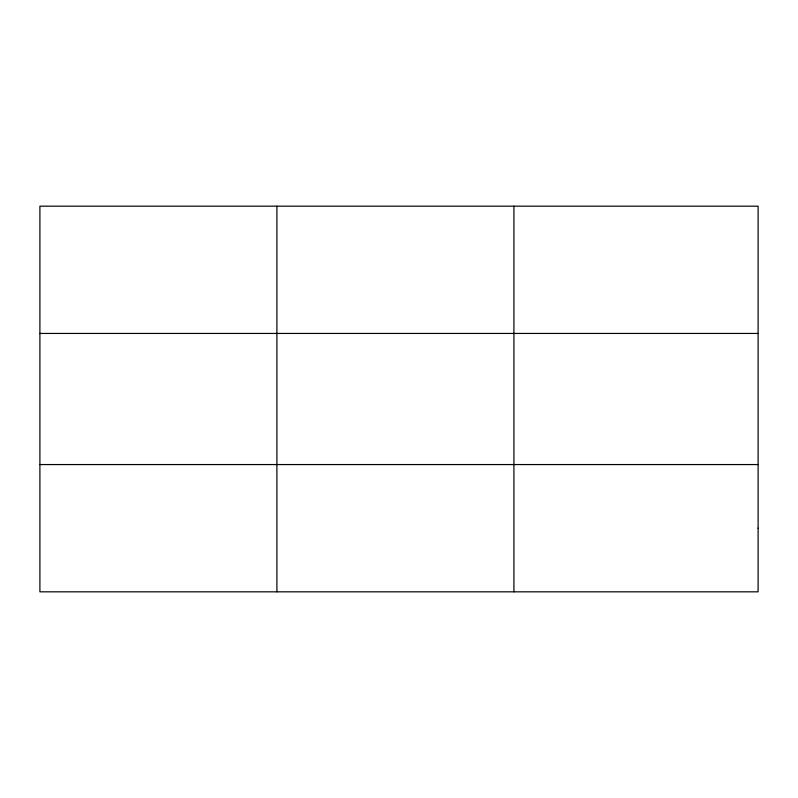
<?xml version="1.0" encoding="UTF-8"?>
<svg xmlns="http://www.w3.org/2000/svg" width="798" height="798" viewBox="0 0 798 798"><rect width="100%" height="100%" fill="white"/><g stroke="black" fill="none" stroke-linecap="round" stroke-linejoin="round"><path stroke-width="1.2" d="M276.906 206.173L276.906 591.827M513.912 206.173L513.912 591.827M39.9 333.444L758.1 333.444M39.9 464.556L758.1 464.556M758.1 528.196L758.1 591.827L39.9 591.827L39.9 206.173L758.1 206.173L758.1 528.196"/></g></svg>
